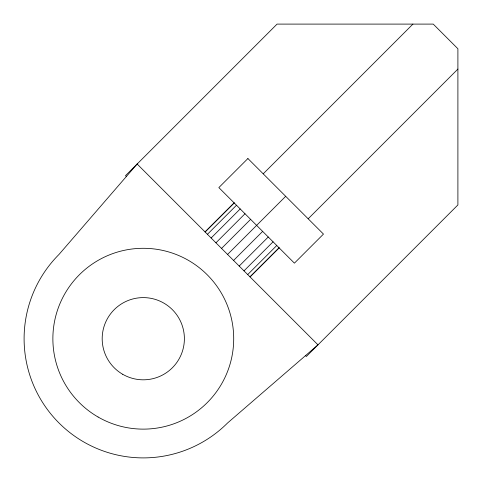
<?xml version="1.0" encoding="UTF-8"?>
<svg xmlns="http://www.w3.org/2000/svg" width="482" height="482" viewBox="0 0 482 482"><rect width="100%" height="100%" fill="white"/><g stroke="black" fill="none" stroke-linecap="round" stroke-linejoin="round"><path stroke-width="0.72" d="M263.202 173.827L412.929 24.1M207.429 234.3L236.493 205.236M211.128 237.994L240.187 208.935M215.942 242.808L245.001 213.749M221.545 248.417L250.61 219.358M227.564 254.436L285.687 196.313M233.583 260.455L262.642 231.39M239.193 266.058L268.251 236.999M244.006 270.872L273.065 241.813M247.7 274.571L276.764 245.507M308.173 218.798L457.9 69.071M126.368 176.49L125.525 175.641L277.066 24.1L433.24 24.1L457.9 48.76L457.9 204.934L306.359 356.475L305.51 355.632M137.147 164.019L59.009 254.436A119.187 119.187 0 0 0 59.009 422.991A119.187 119.187 0 0 0 227.564 422.991L317.981 344.853L137.147 164.019M247.911 158.53L218.846 187.594L294.406 263.154L323.47 234.089L247.911 158.53M234.144 202.892L205.079 231.95L234.168 202.916M279.084 247.832L250.025 276.891L279.108 247.856M122.735 374.303A41.097 41.097 0 0 0 184.389 338.713A41.097 41.097 0 0 0 122.735 303.118A41.097 41.097 0 0 0 122.735 374.303M98.081 417.014A90.417 90.417 0 0 0 233.704 338.713A90.417 90.417 0 0 0 98.081 260.407A90.417 90.417 0 0 0 98.081 417.014"/></g></svg>
